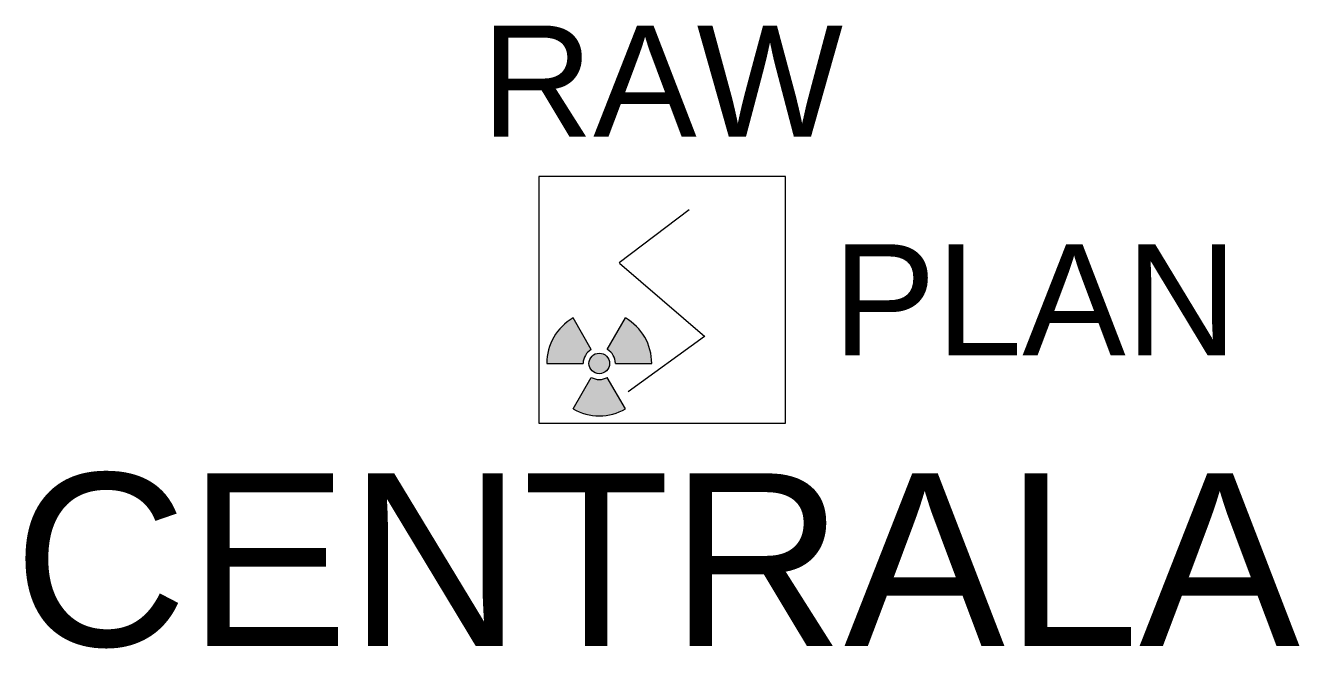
# Model space of a CAD drawing. Header units: millimetres. Extents: x -1032 to 1033, y -565 to 445.
import ezdxf
from ezdxf.enums import TextEntityAlignment as Align

# ---------------------------------------------------------------- set-up
doc = ezdxf.new("R2010")
doc.units = ezdxf.units.MM
doc.header["$LTSCALE"] = 0.25
doc.header["$PDMODE"] = 1
doc.styles.add('opis_czujki', font='arial.ttf')
doc.styles.add('opis_czujki_2', font='arial.ttf')

msp = doc.modelspace()

# ---------------------------------------------------------------- hatches: boundary and pattern name
h = msp.add_hatch(color=256)
h.paths.add_polyline_path([(-59.4, -29.2), (-88.9, -80.3, -0.267949), (-75.8, -102.9), (-16.8, -102.9, 0.267949)])
h.paths.add_polyline_path([(-85.2, -102.9, 1), (-118.6, -102.9, 1)])
h.paths.add_polyline_path([(-88.9, -125.5, -0.267949), (-115, -125.5), (-144.4, -176.5, 0.267949), (-59.4, -176.5)])
h.paths.add_polyline_path([(-115, -80.3), (-144.4, -29.2, 0.267949), (-187, -102.9), (-128, -102.9, -0.267949)])

# ---------------------------------------------------------------- linework, layer by layer
for p, q in [((44, 146), (-69.4, 60)), ((-69, 59.5), (69, -59.5)), ((-115, -80.3), (-144.4, -29.2)), ((-88.9, -80.3), (-59.4, -29.2)), ((68.7, -59), (-55, -149)), ((-187, -102.9), (-128, -102.9)), ((-75.8, -102.9), (-16.8, -102.9)), ((-144.4, -176.5), (-115, -125.5)), ((-59.4, -176.5), (-88.9, -125.5))]:
    msp.add_line(p, q)
msp.add_lwpolyline([(-200, -200), (200, -200), (200, 200), (-200, 200)], close=True)
msp.add_circle((-101.9, -102.9), 16.7)
for radius, start, end in [(85.1, 120, 180), (85.1, 0, 60), (26.1, 120, 180), (26.1, 0, 60), (26.1, 240, 300), (85.1, 240, 300)]:
    msp.add_arc((-101.9, -102.9), radius, start, end)
at = {"color": 6}
for p in [(200, 400), (-89.4, 227)]:
    msp.add_point(p, dxfattribs=at)

# ---------------------------------------------------------------- texts
for tag, text, height, style, flags, p in [('RAW', 'XX', 180, 'opis_czujki_2', 9, (0, 354.9)), ('CENTRALA', 'xx', 280, 'opis_czujki', 8, (-9, -421.1))]:
    msp.add_attdef(tag, text=text, height=height, dxfattribs=dict(style=style, flags=flags)).set_placement(p, align=Align.MIDDLE_CENTER)
at = {"style": 'opis_czujki_2', "flags": 9}
msp.add_attdef('PLAN', (276.4, -89.8), 'xx', height=180, dxfattribs=at)

doc.saveas('drawing.dxf')
